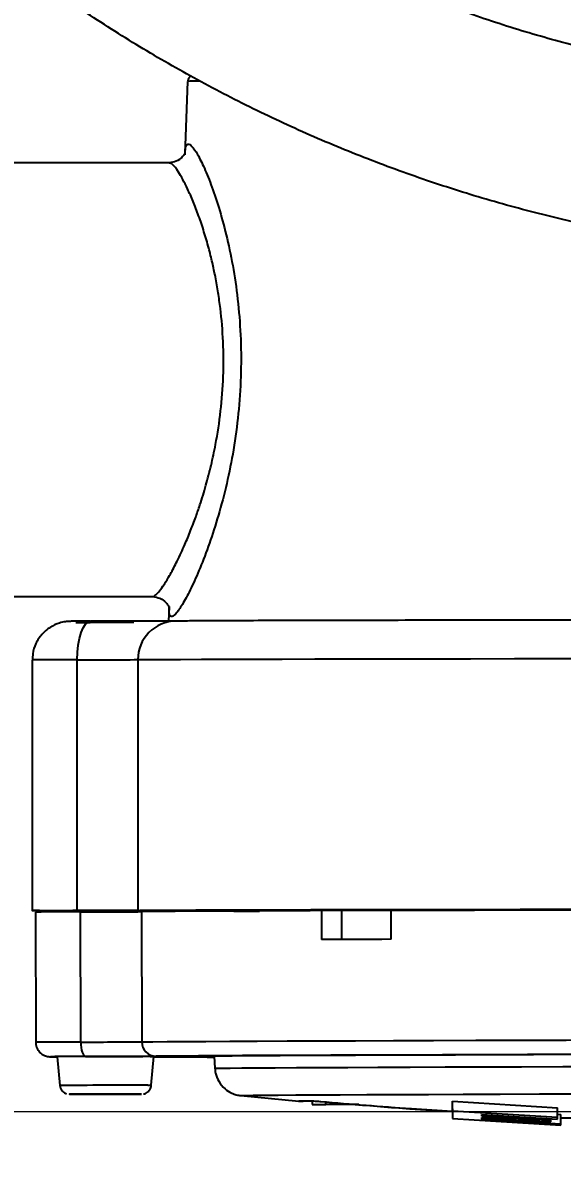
# Model space of a CAD drawing. Header units: millimetres. Extents: x 2320 to 4000, y 933 to 2121.
# Drawn here: x 2774.3 to 2830.3, y 1029.1 to 1146.5 of the extents above; entities that cross this region are included whole.
import ezdxf

# ---------------------------------------------------------------- set-up
doc = ezdxf.new("R2010")
doc.units = ezdxf.units.MM
doc.layers.add('标注', color=3, linetype='Continuous', lineweight=13)
doc.styles.add('SLDTEXTSTYLE1', font='txt.shx', dxfattribs={"width": 0.7, "bigfont": 'gbcbig.shx'})
doc.styles.get("Standard").update_dxf_attribs({"font": 'arial.ttf'})
doc.dimstyles.new('AM_ISO', dxfattribs={"dimtxt": 3.5, "dimasz": 3.5, "dimexe": 1, "dimexo": 1, "dimgap": 1.5, "dimtad": 1, "dimdsep": 46, "dimtxsty": 'Standard', "dimcen": 0, "dimclrd": 256, "dimclre": 256, "dimclrt": 2, "dimadec": 0, "dimazin": 2, "dimtp": 0.1, "dimtm": 0.1, "dimtfac": 0.71, "dimtdec": 3, "dimtmove": 0, "dimatfit": 3, "dimfxl": 0, "dimlwd": -1, "dimlwe": -1, "dimarcsym": 0})
doc.dimstyles.new('SLDDIMSTYLE12$0', dxfattribs={"dimtxt": 12, "dimasz": 10, "dimexe": 0, "dimexo": 0.0625, "dimgap": 0.875, "dimtad": 1, "dimdec": 1, "dimlfac": 1.8, "dimrnd": 1e-09, "dimzin": 12, "dimdsep": 46, "dimtxsty": 'SLDTEXTSTYLE1', "dimcen": 0.09, "dimdle": 8.16, "dimclrd": 3, "dimclre": 3, "dimadec": 0, "dimazin": 3, "dimtfac": 1, "dimtdec": 1, "dimtofl": 0, "dimtmove": 0, "dimatfit": 3, "dimfxl": 0, "dimfrac": 2, "dimtolj": 1, "dimlwd": 5, "dimlwe": 5, "dimarcsym": 0})

# ---------------------------------------------------------------- blocks, each defined once
blk = doc.blocks.new('*D54')
at = {"layer": 'Defpoints', "color": 0, "transparency": 16777216}
for p in [(2863.38, 1273.6), (2714.46, 1033.48), (2864.47, 1033.48)]:
    blk.add_point(p, dxfattribs=at)
at = {"layer": '标注', "linetype": 'ByBlock', "transparency": 16777216}
for p, q in [((2862.38, 1273.6), (2713.46, 1273.6)), ((2714.46, 1270.1), (2714.46, 1036.98)), ((2863.47, 1033.48), (2713.46, 1033.48))]:
    blk.add_line(p, q, dxfattribs=at)
at = {"layer": '标注', "transparency": 16777216}
for points in [[(2713.87, 1270.1), (2715.04, 1270.1), (2714.46, 1273.6)], [(2713.87, 1036.98), (2715.04, 1036.98), (2714.46, 1033.48)]]:
    blk.add_solid(points, dxfattribs=at)
at = {"layer": '标注', "color": 2, "transparency": 16777216, "insert": (2703.81, 1139.92), "char_height": 8, "attachment_point": 5, "rotation": 90}
blk.add_mtext('\\A1;{\\fSimSun|b0|i0|c134|p2;\\H2.28571x;245}', dxfattribs=at)
blk = doc.blocks.new('*D55')
at = {"layer": 'Defpoints', "color": 0, "transparency": 16777216}
for p in [(2864.47, 1033.48), (2714.42, 997.44), (2863.99, 997.44)]:
    blk.add_point(p, dxfattribs=at)
at = {"layer": '标注', "color": 3, "lineweight": 5, "transparency": 16777216}
blk.add_line((2864.41, 1033.48), (2714.42, 1033.48), dxfattribs=at)
at = {"layer": '标注', "color": 3, "linetype": 'Continuous', "lineweight": 5, "transparency": 16777216}
for p, q in [((2714.42, 1023.48), (2714.42, 1007.44)), ((2863.92, 997.44), (2714.42, 997.44))]:
    blk.add_line(p, q, dxfattribs=at)
at = {"layer": '标注', "color": 3, "transparency": 16777216}
for points in [[(2712.75, 1023.48), (2716.09, 1023.48), (2714.42, 1033.48)], [(2712.75, 1007.44), (2716.09, 1007.44), (2714.42, 997.44)]]:
    blk.add_solid(points, dxfattribs=at)
at = {"layer": '标注', "color": 0, "transparency": 16777216, "insert": (2702.12, 1014.28), "char_height": 10, "attachment_point": 5, "rotation": 90, "style": 'SLDTEXTSTYLE1'}
blk.add_mtext('\\A1;{\\H2.28571x;45}', dxfattribs=at)

msp = doc.modelspace()

# ---------------------------------------------------------------- linework, layer by layer
at = {"color": 7, "linetype": 'Continuous', "lineweight": 25}
for p, q in [((2791.396, 1140.366), (2791.13, 1132.757)), ((2789.509, 1131.935), (2773, 1131.935)), ((2773.32, 1086.935), (2787.783, 1086.935)), ((2789.493, 1085.897), (2789.44, 1084.367)), ((2775.323, 1080.366), (2775.323, 1054.366)), ((2779.97, 1054.379), (2779.97, 1080.379)), ((2786.269, 1080.393), (2786.269, 1054.393)), ((2775.656, 1054.212), (2775.68, 1040.712)), ((2779.882, 1054.369), (2779.882, 1054.231)), ((2780.348, 1040.732), (2780.325, 1054.232)), ((2785.882, 1054.252), (2785.882, 1054.365)), ((2785.882, 1054.342), (2786.359, 1054.339)), ((2786.647, 1054.258), (2786.67, 1040.758)), ((2805.295, 1054.362), (2805.3, 1051.362)), ((2807.406, 1054.362), (2805.295, 1054.362)), ((2807.411, 1051.37), (2807.406, 1054.362)), ((2812.516, 1051.388), (2812.51, 1054.388)), ((2777.908, 1039.216), (2778.174, 1036.229)), ((2779.908, 1039.227), (2779.908, 1039.227)), ((2785.908, 1039.237), (2785.908, 1039.237)), ((2787.652, 1036.245), (2787.908, 1039.233)), ((2787.906, 1039.208), (2788.149, 1039.207)), ((2794.18, 1039.243), (2794.247, 1038.007)), ((2796.943, 1035.183), (2796.939, 1035.183)), ((2796.943, 1035.183), (2802.948, 1034.592)), ((2804.331, 1034.633), (2804.331, 1034.259)), ((2804.331, 1034.259), (2805.733, 1034.259)), ((2805.733, 1034.259), (2805.733, 1034.527)), ((2809.171, 1034.259), (2805.733, 1034.259)), ((2818.867, 1034.585), (2829.754, 1033.913)), ((2818.868, 1033.804), (2818.867, 1034.585)), ((2818.868, 1033.581), (2818.867, 1034.585)), ((2818.868, 1033.804), (2818.87, 1032.801)), ((2829.756, 1032.91), (2818.868, 1033.581)), ((2818.868, 1033.581), (2818.87, 1032.801)), ((2821.924, 1033.209), (2829.756, 1032.744)), ((2829.756, 1032.91), (2829.754, 1033.913)), ((2829.755, 1033.249), (2830.101, 1033.229)), ((2830.103, 1032.226), (2830.101, 1033.229)), ((2830.102, 1032.924), (2831.212, 1032.868)), ((2818.87, 1032.801), (2830.103, 1032.112)), ((2830.103, 1032.226), (2821.925, 1032.708)), ((2829.074, 1032.605), (2829.074, 1032.785)), ((2831.212, 1032.791), (2830.102, 1032.849))]:
    msp.add_line(p, q, dxfattribs=at)
at = {"color": 7, "linetype": 'Continuous', "lineweight": 25, "flags": 128}
for points in [[(2779.97, 1080.379), (2779.998, 1081.159), (2780.078, 1081.909), (2780.209, 1082.6), (2780.386, 1083.205), (2780.601, 1083.702), (2780.846, 1084.07), (2781.112, 1084.296), (2781.389, 1084.372)], [(2786.269, 1080.393), (2787.393, 1080.403), (2788.868, 1080.413), (2790.687, 1080.422), (2792.843, 1080.431), (2795.326, 1080.44), (2798.124, 1080.449), (2801.224, 1080.457), (2804.614, 1080.465), (2808.276, 1080.472), (2812.196, 1080.479), (2816.354, 1080.486), (2820.733, 1080.492), (2825.312, 1080.497), (2830.071, 1080.502), (2834.988, 1080.506), (2840.041, 1080.509), (2845.207, 1080.512), (2850.463, 1080.514)], [(2812.51, 1054.38), (2811.804, 1054.378), (2810.894, 1054.375), (2809.999, 1054.371), (2809.119, 1054.368), (2808.254, 1054.365), (2807.406, 1054.362)], [(2812.51, 1054.388), (2816.721, 1054.402), (2821.157, 1054.415), (2825.797, 1054.429), (2830.622, 1054.442), (2835.607, 1054.454), (2840.73, 1054.467), (2845.968, 1054.478), (2851.295, 1054.49)], [(2812.516, 1051.388), (2811.564, 1051.385), (2810.626, 1051.382), (2809.703, 1051.378), (2808.793, 1051.375), (2807.898, 1051.372), (2807.017, 1051.369), (2806.151, 1051.365), (2805.3, 1051.362)], [(2780.348, 1040.732), (2780.358, 1040.44), (2780.389, 1040.158), (2780.438, 1039.899), (2780.504, 1039.671), (2780.584, 1039.484), (2780.676, 1039.346), (2780.775, 1039.26), (2780.878, 1039.231)], [(2786.67, 1040.758), (2787.811, 1040.769), (2789.302, 1040.782), (2791.137, 1040.794), (2793.309, 1040.807), (2795.806, 1040.821), (2798.619, 1040.834), (2801.733, 1040.848), (2805.136, 1040.861), (2808.811, 1040.875), (2812.742, 1040.889), (2816.911, 1040.902), (2821.3, 1040.916), (2825.888, 1040.929), (2830.654, 1040.942), (2835.578, 1040.954), (2840.637, 1040.966), (2845.808, 1040.978), (2851.067, 1040.989)], [(2777.192, 1039.215), (2777.234, 1039.213), (2777.56, 1039.211)], [(2777.56, 1039.211), (2777.641, 1039.211), (2777.908, 1039.21)], [(2782.882, 1039.234), (2781.536, 1039.231), (2780.282, 1039.228), (2779.205, 1039.225), (2778.379, 1039.221), (2777.859, 1039.218), (2777.682, 1039.215), (2777.859, 1039.213), (2777.908, 1039.213)], [(2787.908, 1039.23), (2788.082, 1039.233), (2787.905, 1039.235), (2787.385, 1039.237), (2786.559, 1039.237), (2785.482, 1039.237), (2784.228, 1039.236), (2782.882, 1039.234)], [(2787.529, 1039.236), (2787.873, 1039.234), (2787.908, 1039.233)], [(2851.338, 1039.487), (2846.177, 1039.476), (2841.103, 1039.465), (2836.14, 1039.453), (2831.308, 1039.44), (2826.631, 1039.428), (2822.129, 1039.415), (2817.823, 1039.402), (2813.731, 1039.388), (2809.874, 1039.375), (2806.268, 1039.361), (2802.929, 1039.348), (2799.873, 1039.335), (2797.113, 1039.321), (2794.663, 1039.308), (2792.532, 1039.296), (2790.731, 1039.283), (2789.268, 1039.271), (2788.149, 1039.26)], [(2860.412, 1039.491), (2860.359, 1039.491), (2855.362, 1039.481), (2850.414, 1039.471), (2845.541, 1039.46), (2840.767, 1039.449), (2836.116, 1039.438), (2831.61, 1039.426), (2827.273, 1039.413), (2823.125, 1039.401), (2819.188, 1039.388), (2815.481, 1039.376), (2812.023, 1039.363), (2808.83, 1039.35), (2805.919, 1039.337), (2803.305, 1039.325), (2801, 1039.312), (2799.015, 1039.3), (2797.361, 1039.289), (2796.046, 1039.277), (2795.077, 1039.266), (2794.457, 1039.256), (2794.191, 1039.246), (2794.18, 1039.243)], [(2794.247, 1038.007), (2794.423, 1038.016), (2794.95, 1038.027), (2795.825, 1038.037), (2797.044, 1038.049), (2798.601, 1038.06), (2800.488, 1038.072), (2802.696, 1038.085), (2805.214, 1038.097), (2808.03, 1038.11), (2811.129, 1038.122), (2814.497, 1038.135), (2818.116, 1038.148), (2821.968, 1038.16), (2826.036, 1038.173), (2830.298, 1038.185), (2834.734, 1038.197), (2839.321, 1038.209), (2844.037, 1038.22), (2848.859, 1038.231), (2853.762, 1038.241), (2858.723, 1038.251), (2860.523, 1038.254)], [(2786.6, 1035.332), (2786.373, 1035.333), (2785.763, 1035.334), (2784.873, 1035.334), (2783.792, 1035.333), (2782.624, 1035.331), (2781.486, 1035.328), (2780.487, 1035.325), (2779.725, 1035.322), (2779.276, 1035.32), (2779.183, 1035.317), (2779.456, 1035.316), (2780.067, 1035.315), (2780.956, 1035.315), (2782.038, 1035.316), (2783.205, 1035.318), (2784.344, 1035.32), (2785.343, 1035.323), (2786.104, 1035.326), (2786.553, 1035.329), (2786.657, 1035.331)], [(2786.657, 1035.331), (2786.646, 1035.331), (2786.6, 1035.332)], [(2787.293, 1036.248), (2787.618, 1036.246), (2787.652, 1036.245)], [(2796.939, 1035.183), (2797.012, 1035.191), (2797.431, 1035.201), (2798.207, 1035.212), (2799.337, 1035.223), (2800.813, 1035.234), (2802.628, 1035.246), (2804.773, 1035.258), (2807.237, 1035.271), (2810.006, 1035.283), (2813.066, 1035.296), (2816.401, 1035.308), (2819.994, 1035.321), (2823.824, 1035.334), (2827.874, 1035.346), (2832.12, 1035.358), (2836.541, 1035.37), (2841.114, 1035.381), (2845.814, 1035.392), (2850.617, 1035.403), (2855.498, 1035.413), (2860.43, 1035.422), (2865.389, 1035.431)]]:
    msp.add_lwpolyline(points, dxfattribs=at)
at = {"color": 7, "linetype": 'Continuous', "lineweight": 25}
for centre, radius, start, end in [((2792.468, 1117.9), 22.492, 89.61869, 92.73331), ((2783.732, 558.159), 526.075, 89.77142, 90.42489), ((2790.236, 1080.424), 3.968, 90.43064, 180.4494), ((2779.188, 513.371), 567.009, 89.921, 90.39059), ((2780.47, 2251.529), 1171.15, 269.97553, 270.283673), ((2779.897, 624.155), 430.077, 89.94308, 90.56501), ((2778.791, 2236.755), 1182.524, 270.074299, 270.380635), ((2813.955, -2153.138), 3207.511, 90.15469, 90.487809), ((2780.544, 469.979), 570.753, 90.01967, 90.48831), ((2778.814, 2223.256), 1182.525, 270.074299, 270.380635), ((2788.159, 1040.748), 1.489, 179.63955, 269.60562), ((2780.696, 649.973), 389.257, 89.97318, 90.51564), ((2785.233, -165.558), 1204.796, 89.890815, 90.348363), ((2779.114, 2399.133), 1359.904, 270.074299, 270.380635), ((2795.964, 2174.875), 1135.696, 269.605704, 269.910175), ((2785.117, -105.573), 1141.823, 89.890815, 90.348363)]:
    msp.add_arc(centre, radius, start, end, dxfattribs=at)
for points, knots in [([(3016.601, 1270.179), (3016.62, 1271.43), (3016.674, 1274.987), (3016.518, 1280.852), (3016.033, 1287.757), (3015.23, 1294.633), (3014.115, 1301.465), (3012.689, 1308.239), (3010.956, 1314.941), (3008.918, 1321.557), (3006.581, 1328.073), (3003.949, 1334.476), (3001.027, 1340.752), (2997.822, 1346.887), (2994.34, 1352.871), (2990.589, 1358.689), (2986.577, 1364.33), (2982.311, 1369.782), (2977.801, 1375.033), (2973.055, 1380.074), (2968.085, 1384.892), (2962.9, 1389.479), (2957.511, 1393.824), (2951.93, 1397.919), (2946.167, 1401.755), (2940.235, 1405.324), (2934.147, 1408.618), (2927.915, 1411.632), (2921.551, 1414.357), (2915.07, 1416.79), (2908.485, 1418.924), (2901.809, 1420.755), (2895.056, 1422.28), (2888.241, 1423.495), (2881.378, 1424.398), (2874.48, 1424.987), (2867.563, 1425.26), (2860.641, 1425.218), (2853.728, 1424.86), (2846.838, 1424.186), (2839.986, 1423.199), (2833.186, 1421.9), (2826.453, 1420.292), (2819.8, 1418.379), (2813.242, 1416.164), (2806.791, 1413.652), (2800.462, 1410.848), (2794.267, 1407.758), (2788.219, 1404.389), (2782.332, 1400.748), (2776.617, 1396.841), (2771.086, 1392.678), (2765.751, 1388.267), (2760.623, 1383.617), (2755.712, 1378.737), (2751.029, 1373.639), (2746.584, 1368.333), (2742.385, 1362.829), (2738.442, 1357.139), (2734.763, 1351.275), (2731.355, 1345.249), (2728.225, 1339.074), (2725.381, 1332.763), (2722.828, 1326.329), (2720.571, 1319.784), (2718.614, 1313.144), (2716.963, 1306.421), (2715.621, 1299.63), (2714.59, 1292.784), (2713.872, 1285.899), (2713.469, 1278.988), (2713.382, 1272.066), (2713.611, 1265.147), (2714.155, 1258.246), (2715.014, 1251.377), (2716.186, 1244.554), (2717.667, 1237.792), (2719.455, 1231.105), (2721.547, 1224.506), (2723.938, 1218.009), (2726.623, 1211.628), (2729.596, 1205.377), (2732.851, 1199.267), (2736.382, 1193.313), (2740.181, 1187.526), (2744.24, 1181.918), (2748.55, 1176.501), (2753.103, 1171.287), (2757.89, 1166.286), (2762.9, 1161.508), (2768.122, 1156.964), (2773.546, 1152.663), (2779.161, 1148.615), (2784.955, 1144.826), (2790.916, 1141.306), (2797.031, 1138.062), (2803.288, 1135.1), (2809.674, 1132.427), (2816.175, 1130.047), (2822.777, 1127.967), (2829.468, 1126.191), (2836.233, 1124.722), (2843.058, 1123.562), (2849.928, 1122.716), (2856.83, 1122.184), (2863.75, 1121.967), (2870.671, 1122.067), (2877.582, 1122.482), (2884.465, 1123.212), (2891.309, 1124.256), (2898.098, 1125.61), (2904.818, 1127.273), (2911.454, 1129.241), (2917.995, 1131.51), (2924.425, 1134.075), (2930.731, 1136.931), (2936.9, 1140.071), (2942.919, 1143.49), (2948.777, 1147.18), (2954.459, 1151.133), (2959.956, 1155.341), (2965.255, 1159.796), (2970.344, 1164.488), (2975.215, 1169.408), (2979.856, 1174.544), (2984.257, 1179.887), (2988.411, 1185.426), (2992.307, 1191.148), (2995.938, 1197.042), (2999.296, 1203.095), (3002.375, 1209.296), (3005.167, 1215.63), (3007.668, 1222.085), (3009.871, 1228.648), (3011.772, 1235.304), (3013.368, 1242.04), (3014.655, 1248.842), (3015.63, 1255.696), (3016.278, 1262.466), (3016.529, 1267.3), (3016.592, 1269.832), (3016.601, 1270.179)], [0, 0, 0, 0, 0.00394, 0.0112049, 0.0184702, 0.0257355, 0.0330008, 0.0402662, 0.0475315, 0.0547968, 0.0620622, 0.0693275, 0.0765928, 0.0838581, 0.0911235, 0.0983888, 0.1056541, 0.1129194, 0.1201848, 0.1274501, 0.1347154, 0.1419807, 0.1492461, 0.1565114, 0.1637767, 0.171042, 0.1783074, 0.1855727, 0.192838, 0.2001033, 0.2073687, 0.214634, 0.2218993, 0.2291646, 0.2364299, 0.2436953, 0.2509606, 0.2582259, 0.2654913, 0.2727566, 0.2800219, 0.2872872, 0.2945526, 0.3018179, 0.3090832, 0.3163485, 0.3236139, 0.3308792, 0.3381445, 0.3454098, 0.3526752, 0.3599405, 0.3672058, 0.3744712, 0.3817365, 0.3890018, 0.3962671, 0.4035325, 0.4107978, 0.4180631, 0.4253284, 0.4325938, 0.4398591, 0.4471244, 0.4543898, 0.4616551, 0.4689204, 0.4761857, 0.4834511, 0.4907164, 0.4979817, 0.5052471, 0.5125124, 0.5197777, 0.527043, 0.5343084, 0.5415737, 0.548839, 0.5561043, 0.5633697, 0.570635, 0.5779003, 0.5851657, 0.592431, 0.5996963, 0.6069616, 0.614227, 0.6214923, 0.6287576, 0.6360229, 0.6432883, 0.6505536, 0.6578189, 0.6650842, 0.6723496, 0.6796149, 0.6868802, 0.6941455, 0.7014109, 0.7086762, 0.7159415, 0.7232068, 0.7304721, 0.7377375, 0.7450028, 0.7522681, 0.7595334, 0.7667988, 0.7740641, 0.7813294, 0.7885948, 0.7958601, 0.8031254, 0.8103907, 0.8176561, 0.8249214, 0.8321867, 0.839452, 0.8467174, 0.8539827, 0.861248, 0.8685133, 0.8757787, 0.883044, 0.8903093, 0.8975747, 0.90484, 0.9121053, 0.9193706, 0.926636, 0.9339013, 0.9411666, 0.948432, 0.9556973, 0.9629626, 0.9702279, 0.9774933, 0.9847586, 0.9920239, 0.9989071, 1, 1, 1, 1]), ([(2912.841, 1148.671), (2912.498, 1148.532), (2910.146, 1147.58), (2905.676, 1146.1), (2899.441, 1144.255), (2893.115, 1142.742), (2886.725, 1141.531), (2880.284, 1140.634), (2873.806, 1140.05), (2867.308, 1139.781), (2860.804, 1139.829), (2854.311, 1140.192), (2847.842, 1140.87), (2841.415, 1141.862), (2835.043, 1143.165), (2828.742, 1144.775), (2822.526, 1146.69), (2816.411, 1148.905), (2810.41, 1151.414), (2804.539, 1154.211), (2798.81, 1157.29), (2793.238, 1160.644), (2787.835, 1164.265), (2782.615, 1168.143), (2777.589, 1172.271), (2772.769, 1176.638), (2768.167, 1181.234), (2763.794, 1186.048), (2759.66, 1191.069), (2755.775, 1196.285), (2752.147, 1201.683), (2748.786, 1207.251), (2745.7, 1212.976), (2742.895, 1218.844), (2740.379, 1224.841), (2738.156, 1230.953), (2736.235, 1237.166), (2734.611, 1243.465), (2733.317, 1249.837), (2732.483, 1254.882), (2732.189, 1257.81), (2732.111, 1258.581)], [0, 0, 0, 0, 0.0045508, 0.0311973, 0.0578437, 0.0844902, 0.1111367, 0.1377831, 0.1644296, 0.1910761, 0.2177225, 0.244369, 0.2710155, 0.2976619, 0.3243084, 0.3509549, 0.3776013, 0.4042478, 0.4308943, 0.4575408, 0.4841872, 0.5108337, 0.5374802, 0.5641266, 0.5907731, 0.6174196, 0.6440661, 0.6707125, 0.697359, 0.7240055, 0.750652, 0.7772984, 0.8039449, 0.8305914, 0.8572378, 0.8838843, 0.9105308, 0.9371772, 0.9638237, 0.9904702, 1, 1, 1, 1]), ([(2791.687, 1140.957), (2791.628, 1140.868), (2791.514, 1140.698), (2791.463, 1140.5), (2791.439, 1140.407)], [0, 0, 0, 0, 0.524784, 1, 1, 1, 1]), ([(2791.155, 1132.824), (2791.163, 1133.057), (2791.186, 1133.665), (2791.417, 1133.949), (2791.837, 1133.734), (2792.428, 1132.874), (2793.143, 1131.438), (2793.937, 1129.467), (2794.754, 1127.013), (2795.527, 1124.135), (2796.194, 1120.889), (2796.69, 1117.354), (2796.961, 1113.604), (2796.972, 1109.75), (2796.713, 1105.89), (2796.206, 1102.146), (2795.491, 1098.596), (2794.629, 1095.327), (2793.678, 1092.39), (2792.707, 1089.853), (2791.774, 1087.764), (2790.942, 1086.187), (2790.26, 1085.168), (2789.779, 1084.774), (2789.505, 1084.957), (2789.501, 1085.591), (2789.5, 1085.897)], [0, 0, 0, 0, 0.0262974, 0.0686302, 0.1111648, 0.1535475, 0.1959665, 0.2385043, 0.2809168, 0.323529, 0.3659875, 0.4085696, 0.4509528, 0.4935509, 0.5359237, 0.5785073, 0.6207529, 0.6633757, 0.7056988, 0.7483018, 0.7907048, 0.8333044, 0.875705, 0.9183026, 0.9606448, 1, 1, 1, 1]), ([(2791.11, 1132.82), (2791.106, 1132.828), (2791.097, 1132.848), (2790.881, 1132.506), (2790.328, 1132.054), (2789.762, 1131.973), (2789.498, 1131.935)], [0, 0, 0, 0, 0.2029284, 0.5047294, 0.7695429, 1, 1, 1, 1]), ([(2787.782, 1086.966), (2787.793, 1086.955), (2787.861, 1086.89), (2788.109, 1087.092), (2788.491, 1087.484), (2788.901, 1088.06), (2789.288, 1088.674), (2789.622, 1089.247), (2789.975, 1089.897), (2790.35, 1090.631), (2790.735, 1091.436), (2791.203, 1092.474), (2791.71, 1093.694), (2792.237, 1095.086), (2792.773, 1096.641), (2793.32, 1098.42), (2793.867, 1100.52), (2794.414, 1103.075), (2794.886, 1106.157), (2795.158, 1109.761), (2795.143, 1113.362), (2794.901, 1116.263), (2794.591, 1118.486), (2794.31, 1120.07), (2793.98, 1121.613), (2793.587, 1123.19), (2793.109, 1124.834), (2792.561, 1126.463), (2791.984, 1127.955), (2791.429, 1129.212), (2790.915, 1130.229), (2790.378, 1131.138), (2789.866, 1131.817), (2789.621, 1131.874), (2789.508, 1131.9)], [0, 0, 0, 0, 0.00624126, 0.03950058, 0.07267466, 0.10637468, 0.12568149, 0.14602326, 0.16555406, 0.18502491, 0.20653682, 0.22593694, 0.25673961, 0.28363186, 0.30659547, 0.34112921, 0.37400528, 0.4065532, 0.45666652, 0.50648152, 0.55655674, 0.60651737, 0.63101514, 0.65672587, 0.68073324, 0.70674232, 0.73845965, 0.77229587, 0.8069154, 0.84227243, 0.87452239, 0.90702167, 0.95695373, 1, 1, 1, 1]), ([(2787.771, 1086.935), (2788.049, 1086.893), (2788.648, 1086.804), (2789.233, 1086.292), (2789.457, 1085.884), (2789.468, 1085.891), (2789.472, 1085.893)], [0, 0, 0, 0, 0.2253182, 0.4838883, 0.777122, 1, 1, 1, 1]), ([(2781.333, 1084.372), (2781.272, 1084.372), (2781.018, 1084.371), (2780.617, 1084.371), (2780.168, 1084.37), (2779.818, 1084.369), (2779.567, 1084.368), (2779.409, 1084.368), (2779.312, 1084.367), (2779.257, 1084.366), (2779.149, 1084.363), (2779.065, 1084.358), (2778.934, 1084.348), (2778.617, 1084.312), (2777.991, 1084.17), (2777.128, 1083.77), (2776.276, 1083.042), (2775.664, 1082.09), (2775.341, 1081.162), (2775.357, 1080.576), (2775.362, 1080.366)], [0, 0, 0, 0, 0.019857, 0.0829003, 0.1427529, 0.2011529, 0.2548768, 0.3020276, 0.3408378, 0.3702615, 0.3799739, 0.3874272, 0.3984024, 0.4208973, 0.485124, 0.5934107, 0.7075989, 0.8219153, 0.9362353, 1, 1, 1, 1]), ([(2790.207, 1084.392), (2789.913, 1084.39), (2789.316, 1084.385), (2787.308, 1084.379), (2784.654, 1084.375), (2782.465, 1084.373), (2781.389, 1084.372)], [0, 0, 0, 0, 0.2457963, 0.5, 0.7542037, 1, 1, 1, 1]), ([(2851.191, 1084.507), (2848.791, 1084.506), (2843.948, 1084.504), (2836.859, 1084.499), (2829.902, 1084.493), (2823.2, 1084.486), (2816.863, 1084.477), (2811.017, 1084.467), (2805.752, 1084.456), (2801.143, 1084.444), (2797.255, 1084.432), (2794.132, 1084.419), (2791.712, 1084.405), (2790.705, 1084.396), (2790.207, 1084.392)], [0, 0, 0, 0, 0.0799587, 0.1613714, 0.2441424, 0.3288925, 0.4142165, 0.5, 0.5857783, 0.6711023, 0.7558576, 0.8386236, 0.9200388, 1, 1, 1, 1]), ([(2779.882, 1054.364), (2779.838, 1054.364), (2779.566, 1054.364), (2779.467, 1054.366), (2779.67, 1054.368), (2780.341, 1054.37), (2781.336, 1054.372), (2782.121, 1054.372), (2782.514, 1054.372)], [0, 0, 0, 0, 0.03739243, 0.22991394, 0.42243546, 0.61495697, 0.80747849, 1, 1, 1, 1]), ([(2782.514, 1054.372), (2782.906, 1054.372), (2783.69, 1054.372), (2784.702, 1054.37), (2785.328, 1054.368), (2785.598, 1054.367), (2785.522, 1054.366), (2785.521, 1054.366)], [0, 0, 0, 0, 0.2495063, 0.4990126, 0.7485188, 0.9980251, 1, 1, 1, 1]), ([(2798.871, 1054.282), (2798.713, 1054.283), (2796.947, 1054.287), (2794.198, 1054.296), (2790.747, 1054.31), (2788.063, 1054.324), (2786.927, 1054.334), (2786.359, 1054.339)], [0, 0, 0, 0, 0.0238788, 0.2679091, 0.5119394, 0.7559697, 1, 1, 1, 1]), ([(2794.803, 1054.315), (2793.856, 1054.32), (2791.76, 1054.33), (2790.008, 1054.348), (2789.301, 1054.366), (2789.925, 1054.385), (2791.825, 1054.403), (2794.98, 1054.421), (2799.332, 1054.437), (2804.808, 1054.453), (2811.315, 1054.467), (2818.741, 1054.479), (2826.959, 1054.489), (2835.826, 1054.498), (2845.201, 1054.504), (2852.431, 1054.507), (2856.508, 1054.507), (2857.298, 1054.507)], [0, 0, 0, 0, 0.0587141, 0.1298079, 0.2009016, 0.2719953, 0.343089, 0.4141827, 0.4852764, 0.5563701, 0.6274638, 0.6985575, 0.7696512, 0.8407449, 0.9118386, 0.9829323, 1, 1, 1, 1]), ([(2775.696, 1040.711), (2775.691, 1040.673), (2775.663, 1040.457), (2775.79, 1040.102), (2776.022, 1039.731), (2776.294, 1039.489), (2776.556, 1039.341), (2776.783, 1039.263), (2776.949, 1039.23), (2777.046, 1039.22), (2777.09, 1039.217), (2777.121, 1039.215), (2777.155, 1039.214), (2777.217, 1039.213), (2777.307, 1039.212), (2777.513, 1039.211), (2777.586, 1039.211)], [0, 0, 0, 0, 0.0275793, 0.1535151, 0.2535593, 0.3375845, 0.4082249, 0.4654304, 0.5075877, 0.5277235, 0.5413193, 0.5562813, 0.5814557, 0.6442752, 0.8734685, 1, 1, 1, 1]), ([(2794.246, 1038.032), (2794.263, 1037.86), (2794.31, 1037.381), (2794.622, 1036.608), (2795.222, 1035.886), (2795.898, 1035.457), (2796.423, 1035.274), (2796.786, 1035.199), (2796.883, 1035.189), (2796.943, 1035.183)], [0, 0, 0, 0, 0.1098763, 0.3046209, 0.5183274, 0.6962779, 0.8095719, 0.8808752, 1, 1, 1, 1]), ([(2778.188, 1036.22), (2778.2, 1036.125), (2778.225, 1035.933), (2778.374, 1035.695), (2778.551, 1035.522), (2778.722, 1035.416), (2778.832, 1035.379), (2778.878, 1035.363)], [0, 0, 0, 0, 0.24354727, 0.49258131, 0.70045444, 0.87573355, 1, 1, 1, 1]), ([(2784.56, 1035.325), (2784.406, 1035.324), (2784.221, 1035.323), (2783.894, 1035.322), (2783.634, 1035.321), (2783.058, 1035.32), (2782.418, 1035.32), (2781.797, 1035.318), (2781.462, 1035.318), (2781.291, 1035.318), (2781.18, 1035.319), (2781.058, 1035.319), (2780.758, 1035.32), (2780.527, 1035.32), (2780.539, 1035.321), (2780.75, 1035.322), (2781.346, 1035.324), (2781.605, 1035.326), (2781.936, 1035.327), (2782.195, 1035.327), (2782.771, 1035.328), (2783.411, 1035.329), (2784.033, 1035.33), (2784.367, 1035.33), (2784.539, 1035.33), (2784.65, 1035.33), (2784.771, 1035.329), (2785.071, 1035.329), (2785.302, 1035.328), (2785.291, 1035.328), (2785.075, 1035.326), (2784.794, 1035.325), (2784.56, 1035.325)], [0, 0, 0, 0, 0.0662649, 0.0793317, 0.0917493, 0.1205736, 0.1985399, 0.2267612, 0.2498448, 0.2658901, 0.2845053, 0.318085, 0.3794264, 0.4082507, 0.4206683, 0.4337351, 0.5, 0.5662649, 0.5793317, 0.5917493, 0.6205736, 0.6985399, 0.7267612, 0.7498448, 0.7658901, 0.7845053, 0.818085, 0.8794264, 0.9082507, 0.9206683, 0.9337351, 1, 1, 1, 1]), ([(2786.841, 1035.35), (2786.909, 1035.366), (2787.058, 1035.403), (2787.292, 1035.541), (2787.503, 1035.771), (2787.634, 1036.029), (2787.635, 1036.196), (2787.636, 1036.246)], [0, 0, 0, 0, 0.1631279, 0.357271, 0.6165044, 0.8845735, 1, 1, 1, 1]), ([(2802.897, 1034.592), (2802.953, 1034.598), (2803.062, 1034.608), (2803.766, 1034.63), (2804.113, 1034.641)], [0, 0, 0, 0, 0.5059854, 1, 1, 1, 1]), ([(2804.114, 1034.591), (2803.762, 1034.588), (2803.107, 1034.583), (2802.998, 1034.588), (2802.948, 1034.591)], [0, 0, 0, 0, 0.53722732, 1, 1, 1, 1]), ([(2804.113, 1034.641), (2804.149, 1034.641), (2804.219, 1034.64), (2804.466, 1034.626), (2804.791, 1034.603), (2805.074, 1034.579), (2805.225, 1034.567)], [0, 0, 0, 0, 0.246867, 0.4801817, 0.7238276, 1, 1, 1, 1]), ([(2804.331, 1034.581), (2804.301, 1034.582), (2804.187, 1034.59), (2804.145, 1034.59), (2804.114, 1034.591)], [0, 0, 0, 0, 0.26191118, 1, 1, 1, 1]), ([(2805.225, 1034.567), (2808.342, 1034.308), (2812.863, 1033.934), (2817.446, 1033.65), (2818.868, 1033.562)], [0, 0, 0, 0, 0.6895101, 1, 1, 1, 1]), ([(2818.869, 1033.495), (2817.387, 1033.588), (2813.882, 1033.806), (2810.423, 1034.093), (2808.426, 1034.259)], [0, 0, 0, 0, 0.4226047, 1, 1, 1, 1]), ([(2821.924, 1033.033), (2821.924, 1033.064), (2821.924, 1033.121), (2821.924, 1033.182), (2821.924, 1033.209)], [0, 0, 0, 0, 0.5569137, 1, 1, 1, 1]), ([(2829.074, 1032.605), (2827.764, 1032.678), (2825.38, 1032.811), (2822.998, 1032.964), (2821.924, 1033.033)], [0, 0, 0, 0, 0.5495556, 1, 1, 1, 1]), ([(2821.925, 1032.891), (2823.286, 1032.804), (2825.669, 1032.653), (2828.052, 1032.521), (2829.074, 1032.464)], [0, 0, 0, 0, 0.5714168, 1, 1, 1, 1]), ([(2821.925, 1032.708), (2821.925, 1032.741), (2821.925, 1032.799), (2821.925, 1032.863), (2821.925, 1032.891)], [0, 0, 0, 0, 0.5566652, 1, 1, 1, 1]), ([(2829.074, 1032.464), (2829.074, 1032.489), (2829.074, 1032.535), (2829.074, 1032.584), (2829.074, 1032.605)], [0, 0, 0, 0, 0.5566006, 1, 1, 1, 1]), ([(2829.756, 1032.744), (2829.756, 1032.774), (2829.756, 1032.828), (2829.756, 1032.885), (2829.756, 1032.91)], [0, 0, 0, 0, 0.5562801, 1, 1, 1, 1]), ([(2830.103, 1032.112), (2830.103, 1032.133), (2830.103, 1032.169), (2830.103, 1032.209), (2830.103, 1032.226)], [0, 0, 0, 0, 0.5569113, 1, 1, 1, 1])]:
    msp.add_open_spline(points, degree=3, knots=knots, dxfattribs=at)
for points in [[(2780.013, 1054.353), (2779.354, 1054.354), (2778.036, 1054.355), (2776.529, 1054.358), (2775.551, 1054.362), (2775.213, 1054.366), (2775.537, 1054.37), (2776.503, 1054.374), (2777.999, 1054.377), (2779.313, 1054.378), (2779.97, 1054.379)], [(2786.269, 1054.393), (2786.054, 1054.391), (2785.626, 1054.388), (2784.196, 1054.384), (2782.315, 1054.381), (2780.752, 1054.379), (2779.97, 1054.379)], [(2786.269, 1054.393), (2786.819, 1054.398), (2787.92, 1054.408), (2790.57, 1054.422), (2793.921, 1054.436), (2798.011, 1054.449), (2802.778, 1054.461), (2808.18, 1054.473), (2814.16, 1054.483), (2820.658, 1054.492), (2827.607, 1054.5), (2834.939, 1054.506), (2842.567, 1054.511), (2847.83, 1054.513), (2850.462, 1054.514)]]:
    msp.add_open_spline(points, degree=3, dxfattribs=at)

# ---------------------------------------------------------------- dimensions: what is measured, and where the dimension line sits
at = {"layer": '标注'}
for base, p1, p2, text, dimstyle, override, picture, middle in [((2714.457, 1033.478), (2863.376, 1273.603), (2864.475, 1033.478), '{\\fSimSun|b0|i0|c134|p2;\\H2.28571x;245}', 'AM_ISO', {"dimtxt": 8, "dimtp": 0, "dimtm": 0, "dimtfac": 1, "dimtolj": 1, "dimtzin": 0}, '*D54', (2714.457, 1139.924)), ((2714.42, 997.443), (2864.475, 1033.478), (2863.985, 997.443), '{\\H2.28571x;45}', 'SLDDIMSTYLE12$0', {"dimtxt": 10, "dimtdec": 3, "dimtzin": 0}, '*D55', (2714.42, 1014.283))]:
    dim = msp.add_linear_dim(base=base, p1=p1, p2=p2, angle=90, text=text, dimstyle=dimstyle, override=override, dxfattribs=at)
    dim.commit()
    dim.dimension.update_dxf_attribs({"geometry": picture, "text_midpoint": middle, "dimtype": 160})

doc.saveas('drawing.dxf')
